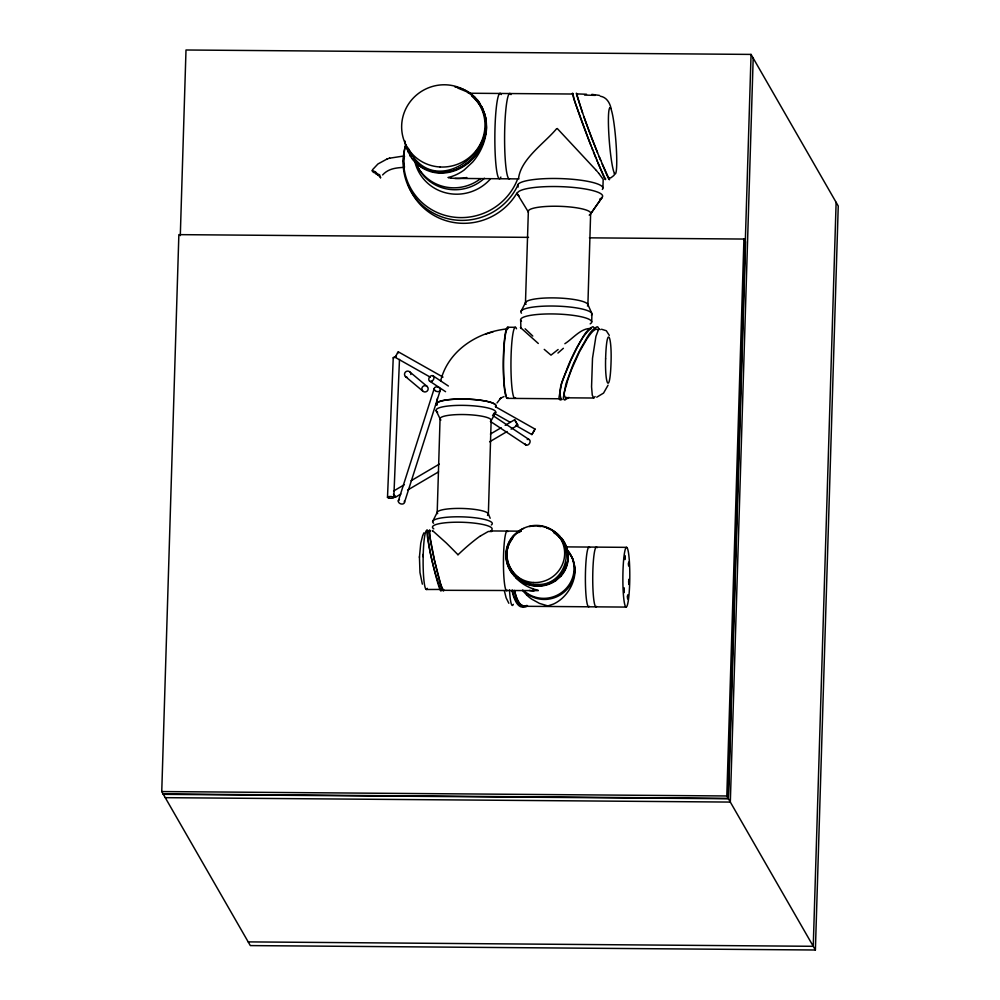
<?xml version="1.0" encoding="UTF-8"?>
<svg xmlns="http://www.w3.org/2000/svg" width="1000" height="1000" viewBox="0 0 1000 1000"><rect width="100%" height="100%" fill="white"/><g stroke="black" fill="none" stroke-linecap="round" stroke-linejoin="round"><path stroke-width="1.5" d="M403.525 161.062L404.487 167.237M586.525 94.25L576.638 93.888C585.212 122.938 596.325 151.675 609.212 179.088L609.113 177.925M423.162 556.838L423.237 554.212M591.712 321.85L591.9 314.387M614.45 173.425L614.438 173.975A3.55 3.462 -29.9 0 1 613.95 175.425L611.1 177.638A8.675 8.462 -29.9 0 1 609.038 178.162L608.538 178.212M180.3 235.6L186 50L751.062 54.413L838.25 206.038L815.387 950L250.312 945.588L161.75 791.562L178.863 234.638L528.525 237.362M437.188 512.762L440.062 418.75L436.125 410.637M488.363 514.062L491.138 420.737L495.737 412.312M520.913 328.462L520.65 319.875M587.875 305.338L590.625 213.863L602.087 197.463L590.625 213.863M602.913 187.887L603.175 179.325L598.812 173.388M815.387 950L726.812 795.975L743.938 239.05L589.4 237.838M751.062 54.413L728.2 798.375L163.125 793.962M753.188 58.113L730.325 802.075L165.263 797.663M836.125 202.338L813.25 946.3L248.188 941.888M403.525 160.925L404.513 156.125M525.475 302.65L528.362 210.85M387.5 497.362L393.237 357.812M393.812 497.413L399.487 359.412M443.5 589.388L443.125 590.275L440.725 584.4L434.5 560.363L429.85 536.362L429.588 530.5L430.363 531.362M422.35 584.15L419.963 572.525L419.45 556.775M419.425 557.275L420.763 543.225L422.612 535.788M436.838 404.075L437.362 398.462M430.363 377.2L395.175 357.325L397.788 352.312L398.325 351.838L443.013 377.1M398.35 351.925L397.738 353.512M531.875 434.5L535.037 429.062L531.925 434.6L515.638 425.375M400.887 494.025L395.45 497.238L394.738 495.475M511.125 429.137L517.85 425.175L514.663 419.762M380.588 177.738L380.312 176.612M567.013 562.15L563.425 571.5L556.788 579.012M520.413 327.488L538.3 343.475M507.287 548.837L507.663 547.45M398.325 501L434.2 388.6M404.513 502.3L440.387 389.9M440.625 381.075C447.975 350.5 477.8 331.662 507.713 328.85M597.925 163.088L605.562 179.587A40.237 1.438 69 0 1 602.962 174.862L588.737 139.938A49.837 1.775 69 0 1 580 116.613L573.65 98.175L573.15 94.338M608.05 385.188L603.55 393.088L596.75 397.2M508.1 546.075L508.612 544.738M422.812 535.312L423.938 532.825M432.788 521.188L437.25 512.312M509.2 543.425L511.337 539.688M521 311.388L525.55 302.562M497.025 402.962L500.85 398.013L499.963 398.738M595.125 396.562L593.713 398.025L565.65 397.8C561.938 394.125 566.512 386.875 567.062 382.275A45.225 8.312 -65.9 0 1 572.05 368.312L579.462 351.8L586.525 339.525A42.025 7.725 -65.9 0 1 593.175 331L596.025 329.025L597.475 329.637M396.438 355.812L396 356.5M512.537 538.575C497.312 557.288 515.513 585.887 538.075 584.412C564.412 585.638 577.5 547.1 553.987 532.913M623.962 588.013L623.925 592.75L624.012 588.05M395.863 356.7L395.225 357.362M372.587 169.65L377.938 163.975L387.175 158.95M512.175 538.513L513.075 537.4M382.6 174.938C388.1 168.962 394.837 167.975 402.575 167.438M513.638 536.025L518.312 531.9A31.85 31.025 33.9 0 1 520.975 530.25M560.688 576.388L556.013 580.513M568.913 397.362L564.9 400A33.7 6.188 -65.9 0 1 563.4 397.388L565.975 383.713L572.337 366.375A43.663 8.025 -65.9 0 1 581.788 346.613C586.287 339.85 589.475 330.438 597.15 326.763A33.7 6.188 -65.9 0 1 598.65 329.375M426.275 589.487L440.788 589.45M556.6 128.7C544.775 143.05 520.75 158.875 518.538 178.55M558.112 349.513L550.988 355.138L544.237 349.375M564.862 343.713C572.913 338.638 581.275 327.6 591.25 328.575M480.562 535.913L488.288 531.487L491.875 531.5M518.6 532.675L521.013 531.125M555.612 579.9L546.375 584.338M500.712 398.125L503.975 396.6M527.025 605.425C519 608.938 515.913 595.75 514.5 590.462M519.587 531.663L520.837 530.9M393.6 491.025L404.363 484.7M411.087 480.737L439.312 464.125M490.4 434.05L501.15 427.725M505.188 425.35L514.6 419.762L517.737 425.188M407.612 490.075L438.537 471.875M489.625 441.8L507.1 431.512M566.862 397.375L565.65 397.8M562.188 399.375L560.5 399.963A33.7 6.188 -65.9 0 1 559 397.35L561.575 383.675L567.95 366.337A43.663 8.025 -65.9 0 1 577.388 346.575C581.888 339.812 585.075 330.4 592.762 326.737A33.7 6.188 -65.9 0 1 593.787 327.438M591.337 328.088C581.3 336.325 576.475 349.275 570.688 360.613C566.862 372.2 556.6 387.337 561.125 398.787L507.1 398.363M443.237 590.3L538.337 590.612M389.487 158.212L402.375 156.225M485.712 334.062L493.075 331.812M387.038 159L389.65 158.15M545.662 584.538L541.3 585.337M548.175 605.825L553.25 604.138A56.463 34.275 -79.6 0 0 556.7 602.337C565.688 596.888 572.05 587.5 574.288 577.263A21.425 13 -79.6 0 0 575 567.8L572.837 558.85L568.7 552.65M448.05 177.475L449 177.25A81.675 49.612 -79.7 0 0 464.125 170.037L472.6 162.113A57.425 34.862 -79.6 0 0 474.625 159.65C481.087 151.337 485.337 141.237 486.362 130.725A30.25 18.363 -79.6 0 0 486.55 127.725L485.175 115.463L480.45 105.125M539.075 585.513L536.1 585.487M584.575 95.075L595.262 95.363M468.25 93.225L572.863 94.025M455.012 178.4L518.875 178.912M507.775 327.25L515.4 327.312M490.487 530.938L520.712 531.175M566.163 546.888L626.613 547.35A29.863 3.462 -89.6 0 1 629.2 592.487A29.863 3.462 -89.6 0 1 623.212 591.8A29.863 3.462 -89.6 0 1 626.613 547.35M524.487 606.287L626.062 607.087M161.75 791.562L726.812 795.975M163.337 794.338L728.413 798.75L745.525 241.812L743.938 239.05M591.862 94.362L599.475 95.412M534.612 585.375C522.737 584.275 511.75 575.962 508.013 564.55M451.037 178.075L448.512 177.712M601.525 329.237L606.312 330.737L609.288 335.387M547.663 605.875L539.438 603.387L531.7 599.125A45.75 35.25 78 0 1 526.763 595.075M434.188 171.462C467.025 178.363 497.325 139.225 482.625 108.975M538.125 590.325L532.812 588.837M432.362 171.05L430.562 170.538M458.812 87.863C467.837 90.087 475.513 96.275 480.337 104.138M457.9 88.1L468.862 92.6L475.238 97.688M600.275 96.2C607.288 97.312 610.438 104.038 611.425 110.288A33.175 3.275 85.5 0 1 616.712 164.262A33.175 3.275 85.5 0 1 610.513 153.488A33.175 3.275 85.5 0 1 610.037 107.888M374.5 171.825L376.15 172.375M427.925 169.6L429.675 170.25M376.062 174.088L378.15 174.875M593.713 398.025L592.275 395.15L591.562 386.838L592.5 358.3L595.925 336.4L598.475 329.65L599.4 328.988L600.188 329.688M495.8 406.925L535.05 429.1M493.988 413.137L510.225 422.312M440.637 589.6C434.263 571.75 427.812 547.962 427.738 531.013M432.788 375.688L448.375 386.025M492.525 415.312L528.888 439.425M430 381.35L445.575 391.688M491.025 421.825L526.087 445.075M553.4 531.9L554.65 532.737M395.412 497.2L393.45 494.263M372.55 170.925L372.013 170.463L373.475 172.5M419.812 165.025L413.05 158.275M471.587 95.9C518.713 137 436.337 207.825 408.312 148.3M409.9 372L427.238 386.538A3.175 3.137 -50 0 1 425.838 391.85A3.175 3.137 -50 0 1 421.95 388.025A3.175 3.137 -50 0 1 427.238 386.538M405.45 376.538L422.788 391.075M557.013 534.575L562 540.05M610.037 107.9L610.7 108.513M559.788 536.225L557.463 534.025A31.85 31.025 33.9 0 0 546.6 527.913M523.513 528.475A31.85 31.025 33.9 0 0 518.112 531.525L513.413 535.625A30.025 29.25 33.9 0 0 512.212 573.387L516.875 578.375M526.75 595.087L522.487 590.312M474.688 97.9L476.05 99.262M557.25 128.488L596 170.087M515.887 577.625L514.362 575.85M412.4 158.925L421.5 167.087L432.475 171.588A49.462 42.525 -68.9 0 0 454.988 169.913C468.9 164.713 479.738 152.562 483.975 138.412A41.163 35.387 -68.9 0 0 484.712 114.825L481.975 107.15M596.275 170.4L597.2 171.488M514.55 576.175L512.475 573.763A30.025 29.25 33.9 0 1 513.612 536M597.962 172.387L598.575 173.113M576.638 93.888L577.263 94.712M478.562 102.212L479.7 103.8M508.837 603.263L506.125 597.825L504.425 591.05M477.625 100.162L482.312 107.75L485.062 115.425A41.163 35.387 -68.9 0 1 484.325 139.012C480.087 153.162 469.237 165.312 455.325 170.512A49.462 42.525 -68.9 0 1 432.812 172.188C423.35 170.05 414.963 163.9 410.037 155.55M380.5 177.763L379.438 175.087M410.85 155.025L411.9 156.688M517.65 194.525L528.413 212.113A31.288 6.037 1.8 0 1 562.675 206.438A31.288 6.037 1.8 0 1 589.225 215.113M562.825 541.263L567.062 552.062M480.763 105.45L481.737 107.188M410.375 156.15L405.312 144.262A41.163 35.387 -68.9 0 1 404.75 141.662M587.775 304.237L591.725 313.238M488.2 513.612L490.175 518.237M602.163 164.025L606.825 174.887A40.237 1.438 69 0 0 609.5 179.562L609.237 178.025M408.4 152.537L405.65 144.863M596.487 159.562L597.212 161.35M599.125 156.6L600.688 160.438M595.737 157.738L593.438 151.988M597.513 152.562L592.587 139.975A49.837 1.775 69 0 1 583.85 116.638M591.862 147.975L592.663 150M591.062 145.95L575.262 103.025M582.525 112.963L576.3 93.362A40.237 1.438 69 0 1 577.525 95M574.862 101.812L572.438 93.338A40.237 1.438 69 0 1 573.162 94.038M515.788 595.862L514.338 590.6M437.95 574.763L439.363 580A30.025 1.913 77.1 0 0 443.688 589.875M507.575 563.15L506.712 558.888M511.925 590.588L513.362 595.85A31.888 11.025 87.7 0 0 524.062 606.487M507.375 561.287L507.238 560.525M605.487 178.538L605.562 178.962M429.9 537.087L429.45 533.587A30.025 1.913 77.1 0 1 430.425 531.312M596.6 606.362A29.863 3.462 -89.6 0 1 592.737 576.75A29.863 3.462 -89.6 0 1 597.1 547.688M566.013 548.513A29.863 29.1 -29.9 0 1 565.487 589.2A29.863 29.1 -29.9 0 1 524.275 591.038M568.775 552.05A29.863 29.1 -29.9 0 1 563.862 592.35A29.863 29.1 -29.9 0 1 522.95 590.225M527.513 605.812A31.888 11.025 87.7 0 1 515.8 595.85M513.312 604.325A29.137 3.375 -89.6 0 1 509.5 589.925M522.537 605.462A30.475 10.55 87.7 0 1 521.525 605.462M519.738 604.788A30.475 10.55 87.7 0 1 512.3 590.062M589.25 606.3A29.863 3.462 -89.6 0 1 585.4 576.688A29.863 3.462 -89.6 0 1 589.763 547.625M507.3 590.312A29.863 3.462 -89.6 0 1 503.45 560.7A29.863 3.462 -89.6 0 1 507.812 531.638M529.288 526.587A31.85 31.025 33.9 0 1 557.212 533.663L561.862 538.65A30.025 29.25 33.9 0 1 560.712 576.413M561.663 538.225A30.025 29.25 33.9 0 1 560.487 576.013L555.788 580.112A31.85 31.025 33.9 0 1 516.663 577.962M538.1 526.287A31.85 31.025 33.9 0 1 540.875 526.562M556 580.487A31.85 31.025 33.9 0 1 516.888 578.35M514.475 575.688A27.775 21.4 78 0 1 507.238 561.312M532.825 588.713A51.525 39.725 78 0 1 515.788 577.788M534.075 590.875A51.525 31.275 -79.6 0 1 529.312 590.45M441.238 589.862A30.025 1.913 77.1 0 1 436.912 580L435.487 574.75A31.812 2.025 77.1 0 1 427.463 537.087L427 533.575A30.025 1.913 77.1 0 1 427.663 530.638M437.938 574.75A31.812 2.025 77.1 0 1 429.913 537.112M427.275 588.337A29.512 3.425 -89.6 0 1 423.113 561.237A29.512 3.425 -89.6 0 1 427.438 531.05M433.787 528.862A29.863 5.763 1.8 0 1 460.35 522.225A29.863 5.763 1.8 0 1 491.763 529.837M433.612 523.237A29.863 5.763 1.8 0 1 462.562 516.875A29.863 5.763 1.8 0 1 491.325 524.975M458 554.788A54.15 11.825 -44.3 0 1 480.637 535.725M432.8 531.413A21.35 1.163 46.4 0 1 432.4 530.5L446.35 543.038A57.462 3.125 46.4 0 1 457.938 554.712M436.887 405.138A29.863 5.763 1.8 0 1 465.525 399.062A29.863 5.763 1.8 0 1 495.55 406.65M515.538 397.85A35.562 4.125 -89.6 0 1 510.975 360.95A35.562 4.125 -89.6 0 1 516.5 328.775M507.9 397.788A35.562 4.125 -89.6 0 1 503.325 362.488A35.562 4.125 -89.6 0 1 508.512 327.938M506.4 395.85A33.862 3.925 -89.6 0 1 503.55 360.05A33.862 3.925 -89.6 0 1 507.525 328.85M437.038 404.637A29.537 5.7 1.8 0 1 467.25 399.162A29.537 5.7 1.8 0 1 495.412 406.7M437.65 412.188A29.863 5.763 1.8 0 1 467.15 405.462A29.863 5.763 1.8 0 1 493.288 414.288M440.9 420.037A25.6 4.938 1.8 0 1 465.737 414.588A25.6 4.938 1.8 0 1 490.375 421.538M437.7 513.663A25.6 4.938 1.8 0 1 463.562 508.5A25.6 4.938 1.8 0 1 487.475 515.438M518.25 186.975A42.663 8.225 1.8 0 1 560.175 178.575A42.663 8.225 1.8 0 1 602.337 189.425M500.875 177.075A42.663 4.938 -89.6 0 1 494.85 137.287A42.663 4.938 -89.6 0 1 501.25 94.55M509.625 178.713A42.663 4.938 -89.6 0 1 504.637 133.062A42.663 4.938 -89.6 0 1 510.988 94.625M521.487 321.312A35.55 6.85 1.8 0 1 557.587 314.062A35.55 6.85 1.8 0 1 590.175 323.875M521.5 313.188A35.55 6.85 1.8 0 1 556.225 306.1A35.55 6.85 1.8 0 1 591.425 315.175M526.075 304.3A31.275 6.037 1.8 0 1 556.4 297.95A31.275 6.037 1.8 0 1 587.45 306M525.125 328.8A66.55 2.963 46 0 1 532.788 336.075M557.95 353.062A66.575 9.95 -43.1 0 1 563.375 348.288M519.225 196.05A42.663 8.225 1.8 0 1 561.512 186.675A42.663 8.225 1.8 0 1 599.875 198.975M405.35 143.575A41.163 35.387 -68.9 0 1 404.875 140.938M455.037 87.025A49.462 42.525 -68.9 0 1 457.55 87.5M466.812 177.512A80.812 62.3 78 0 1 451.037 178.038M480.562 178.675A42.663 41.575 -29.9 0 1 414.975 161.075M377.775 175.138A4.513 1.9 21.1 0 1 379.663 176.513M376.287 173.588A4.95 2 20.8 0 1 374.025 172.387M375.087 171.675A5.012 1.025 15.3 0 1 373.413 170.975M376.312 173.088A4.363 2.425 26.5 0 1 378.638 174.613M379.375 174.525A5.537 3.588 32.7 0 1 379.688 175.087M518.175 184.587A60.688 59.125 -29.9 0 1 442.225 217.05A60.688 59.125 -29.9 0 1 405.575 145.375M517.125 192.738A60.688 59.125 -29.9 0 1 458.975 223.137A60.688 59.125 -29.9 0 1 407.987 184.163M517.188 180.15A59.387 57.862 -29.9 0 1 443.938 215.037A59.387 57.862 -29.9 0 1 405.45 145.963M489.963 179.475A44.225 43.1 -29.9 0 1 446.987 193.125A44.225 43.1 -29.9 0 1 415.112 162.7M484.438 178.25A42.663 41.575 -29.9 0 1 415.913 162.525M393.75 358.225A3.175 0.875 2.4 0 1 395.475 356.975M407.413 377.425A3.175 3.137 -50 0 1 404.538 374.025A3.175 3.137 -50 0 1 407.95 371.112A3.175 3.137 -50 0 1 410.825 374.513M527.238 439.513A3.175 2.325 -56.4 0 1 530.087 441.087A3.175 2.325 -56.4 0 1 527.9 444.913A3.175 2.325 -56.4 0 1 524.913 443.587M404.288 501.163A3.175 2.3 17.7 0 1 402.887 503.938A3.175 2.3 17.7 0 1 398.85 502.6A3.175 2.3 17.7 0 1 399.425 499.562M605.612 358.812C604.837 385.763 610.1 395.35 611.075 361.362C611.85 334.4 606.587 324.825 605.612 358.812M627.438 596.825C627.9 604.1 628.15 589.95 627.438 596.825M624.688 557.362C625.112 564.712 625.45 550.725 624.688 557.362M628.45 563.9C628.862 571.25 629.212 557.288 628.45 563.9M628.638 581.675C629.225 591.3 629.562 572.8 628.638 581.675M533.5 582.513A29.137 28.388 -29.9 0 0 561.825 541.05A29.137 28.388 -29.9 0 0 511.825 538.362A29.137 28.388 -29.9 0 0 533.5 582.513M440.125 166.988A41.938 40.862 -29.9 0 0 480.9 107.312A41.938 40.862 -29.9 0 0 408.925 103.45A41.938 40.862 -29.9 0 0 440.125 166.988M388.875 498.05A3.175 0.875 2.4 0 0 393.825 497.575A3.175 0.875 2.4 0 0 389.275 496.55A3.175 0.875 2.4 0 0 388.875 498.05M432.125 381.012A3.175 2.325 -56.4 0 0 433.2 375.913A3.175 2.325 -56.4 0 0 428.85 378.638A3.175 2.325 -56.4 0 0 432.125 381.012M435.075 390.575A3.175 2.3 17.7 0 0 440.288 390.312A3.175 2.3 17.7 0 0 436.512 386.863A3.175 2.3 17.7 0 0 435.075 390.575"/></g></svg>
